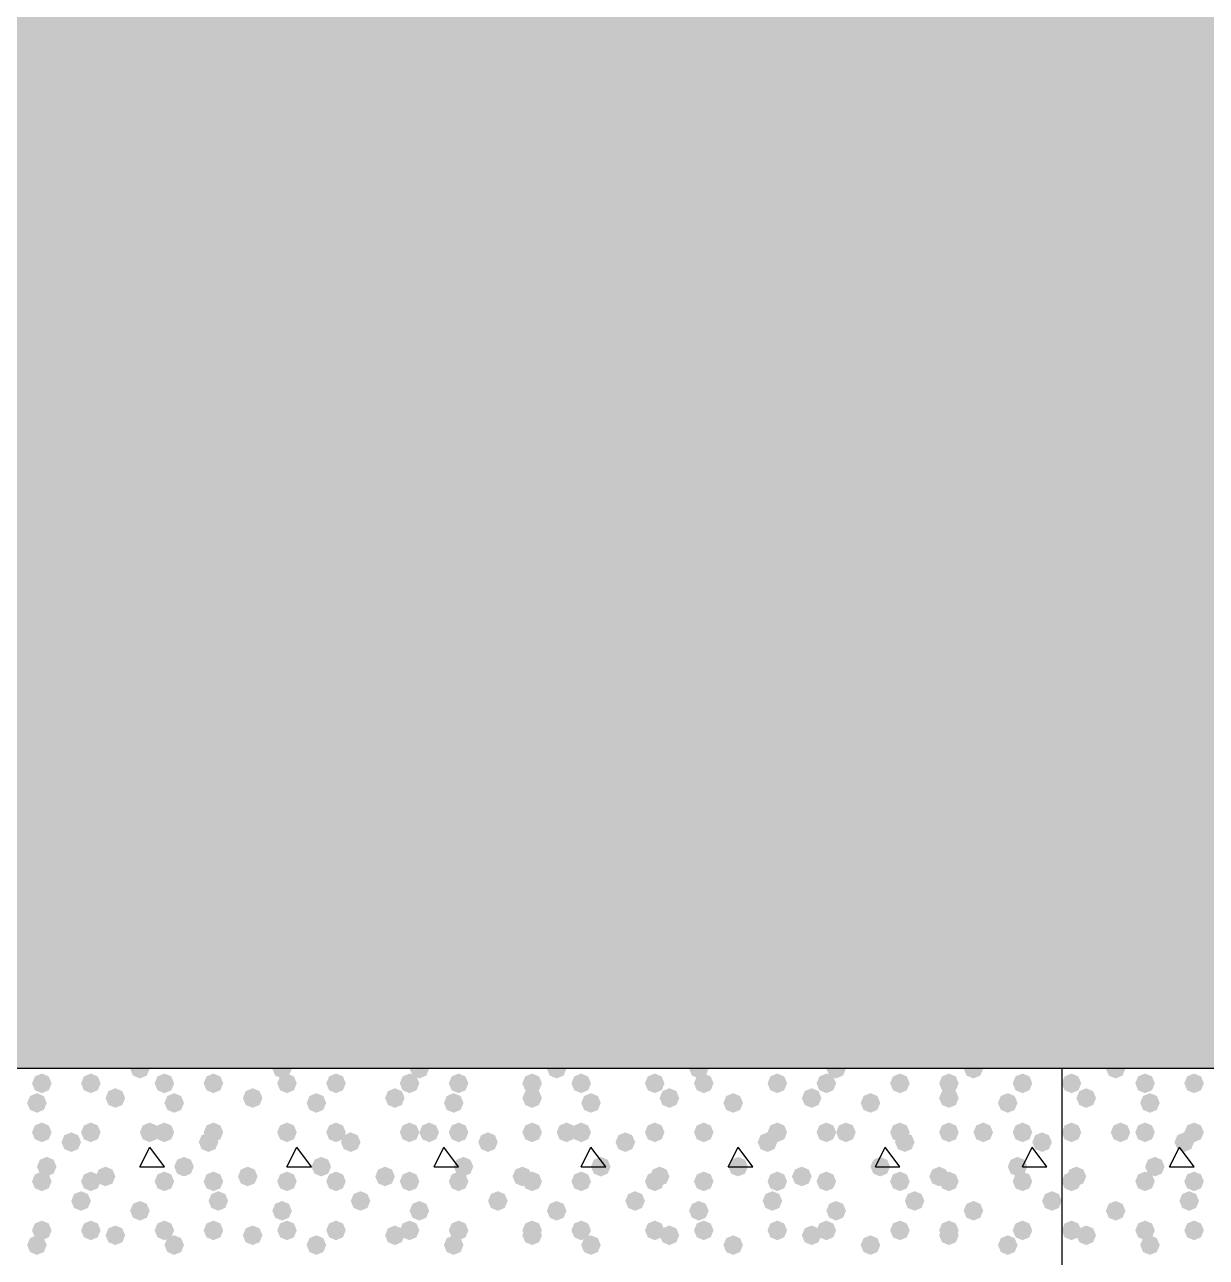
# Model space of a CAD drawing. Header units: millimetres. Extents: x 0 to 420, y 0 to 297.
# Drawn here: x 227.27 to 237.47, y 199.62 to 210.27 of the extents above; entities that cross this region are included whole.
import ezdxf

# ---------------------------------------------------------------- set-up
doc = ezdxf.new("R2010")
doc.units = ezdxf.units.MM
doc.layers.get('0').update_dxf_attribs({"linetype": 'CONTINUOUS'})

msp = doc.modelspace()

# ---------------------------------------------------------------- hatches: boundary and pattern name
at = {"true_color": 0x000008}
h = msp.add_hatch(color=0, dxfattribs=at)
h.paths.add_polyline_path([(378.544667, 220.345), (217.17, 220.345), (378.544667, 201.252667)], flags=0)
h.paths.add_polyline_path([(217.17, 220.345), (378.544667, 201.252667), (217.17, 201.252667)], flags=0)
for points in [[(228.346, 201.252667), (228.321129, 201.192871), (228.261333, 201.168), (228.201538, 201.192871), (228.176667, 201.252667), (228.201537, 201.312462), (228.261333, 201.337333), (228.321129, 201.312463)], [(229.573667, 201.252667), (229.548796, 201.192871), (229.489, 201.168), (229.429204, 201.192871), (229.404333, 201.252667), (229.429204, 201.312462), (229.489, 201.337333), (229.548796, 201.312463)], [(230.759, 201.252667), (230.734129, 201.192871), (230.674333, 201.168), (230.614538, 201.192871), (230.589667, 201.252667), (230.614537, 201.312462), (230.674333, 201.337333), (230.734129, 201.312463)], [(231.944333, 201.252667), (231.919463, 201.192871), (231.859667, 201.168), (231.799871, 201.192871), (231.775, 201.252667), (231.799871, 201.312462), (231.859667, 201.337333), (231.919462, 201.312463)], [(233.172, 201.252667), (233.147129, 201.192871), (233.087333, 201.168), (233.027537, 201.192871), (233.002667, 201.252667), (233.027537, 201.312462), (233.087333, 201.337333), (233.147129, 201.312463)], [(234.357333, 201.252667), (234.332462, 201.192871), (234.272667, 201.168), (234.212871, 201.192871), (234.188, 201.252667), (234.212871, 201.312462), (234.272667, 201.337333), (234.332462, 201.312463)], [(235.542667, 201.252667), (235.517796, 201.192871), (235.458, 201.168), (235.398204, 201.192871), (235.373333, 201.252667), (235.398204, 201.312462), (235.458, 201.337333), (235.517796, 201.312463)], [(227.499333, 201.125667), (227.474463, 201.065871), (227.414667, 201.041), (227.354871, 201.065871), (227.33, 201.125667), (227.354871, 201.185462), (227.414667, 201.210333), (227.474462, 201.185463)], [(227.922667, 201.125667), (227.897796, 201.065871), (227.838, 201.041), (227.778204, 201.065871), (227.753333, 201.125667), (227.778204, 201.185462), (227.838, 201.210333), (227.897796, 201.185463)], [(228.557667, 201.125667), (228.532796, 201.065871), (228.473, 201.041), (228.413204, 201.065871), (228.388333, 201.125667), (228.413204, 201.185462), (228.473, 201.210333), (228.532796, 201.185463)], [(228.981, 201.125667), (228.956129, 201.065871), (228.896333, 201.041), (228.836538, 201.065871), (228.811667, 201.125667), (228.836537, 201.185462), (228.896333, 201.210333), (228.956129, 201.185463)], [(229.616, 201.125667), (229.591129, 201.065871), (229.531333, 201.041), (229.471538, 201.065871), (229.446667, 201.125667), (229.471537, 201.185462), (229.531333, 201.210333), (229.591129, 201.185463)], [(230.039333, 201.125667), (230.014462, 201.065871), (229.954667, 201.041), (229.894871, 201.065871), (229.87, 201.125667), (229.894871, 201.185462), (229.954667, 201.210333), (230.014462, 201.185463)], [(230.674333, 201.125667), (230.649463, 201.065871), (230.589667, 201.041), (230.529871, 201.065871), (230.505, 201.125667), (230.529871, 201.185462), (230.589667, 201.210333), (230.649462, 201.185463)], [(231.097667, 201.125667), (231.072796, 201.065871), (231.013, 201.041), (230.953204, 201.065871), (230.928333, 201.125667), (230.953204, 201.185462), (231.013, 201.210333), (231.072796, 201.185463)], [(231.732667, 201.125667), (231.707796, 201.065871), (231.648, 201.041), (231.588204, 201.065871), (231.563333, 201.125667), (231.588204, 201.185462), (231.648, 201.210333), (231.707796, 201.185463)], [(232.156, 201.125667), (232.131129, 201.065871), (232.071333, 201.041), (232.011538, 201.065871), (231.986667, 201.125667), (232.011537, 201.185462), (232.071333, 201.210333), (232.131129, 201.185463)], [(232.791, 201.125667), (232.766129, 201.065871), (232.706333, 201.041), (232.646538, 201.065871), (232.621667, 201.125667), (232.646537, 201.185462), (232.706333, 201.210333), (232.766129, 201.185463)], [(233.214333, 201.125667), (233.189462, 201.065871), (233.129667, 201.041), (233.069871, 201.065871), (233.045, 201.125667), (233.069871, 201.185462), (233.129667, 201.210333), (233.189462, 201.185463)], [(233.849333, 201.125667), (233.824462, 201.065871), (233.764667, 201.041), (233.704871, 201.065871), (233.68, 201.125667), (233.704871, 201.185462), (233.764667, 201.210333), (233.824462, 201.185463)], [(234.272667, 201.125667), (234.247796, 201.065871), (234.188, 201.041), (234.128204, 201.065871), (234.103333, 201.125667), (234.128204, 201.185462), (234.188, 201.210333), (234.247796, 201.185463)], [(234.907667, 201.125667), (234.882796, 201.065871), (234.823, 201.041), (234.763204, 201.065871), (234.738333, 201.125667), (234.763204, 201.185462), (234.823, 201.210333), (234.882796, 201.185463)], [(235.331, 201.125667), (235.306129, 201.065871), (235.246333, 201.041), (235.186538, 201.065871), (235.161667, 201.125667), (235.186537, 201.185462), (235.246333, 201.210333), (235.306129, 201.185463)], [(235.966, 201.125667), (235.941129, 201.065871), (235.881333, 201.041), (235.821538, 201.065871), (235.796667, 201.125667), (235.821537, 201.185462), (235.881333, 201.210333), (235.941129, 201.185463)], [(227.457, 200.956333), (227.432129, 200.896537), (227.372333, 200.871667), (227.312537, 200.896537), (227.287667, 200.956333), (227.312537, 201.016129), (227.372333, 201.041), (227.432129, 201.016129)], [(228.134333, 200.998667), (228.109463, 200.938871), (228.049667, 200.914), (227.989871, 200.938871), (227.965, 200.998667), (227.989871, 201.058462), (228.049667, 201.083333), (228.109462, 201.058463)], [(228.642333, 200.956333), (228.617462, 200.896537), (228.557667, 200.871667), (228.497871, 200.896537), (228.473, 200.956333), (228.497871, 201.016129), (228.557667, 201.041), (228.617462, 201.016129)], [(229.319667, 200.998667), (229.294796, 200.938871), (229.235, 200.914), (229.175204, 200.938871), (229.150333, 200.998667), (229.175204, 201.058462), (229.235, 201.083333), (229.294796, 201.058463)], [(229.87, 200.956333), (229.845129, 200.896537), (229.785333, 200.871667), (229.725538, 200.896537), (229.700667, 200.956333), (229.725537, 201.016129), (229.785333, 201.041), (229.845129, 201.016129)], [(230.547333, 200.998667), (230.522462, 200.938871), (230.462667, 200.914), (230.402871, 200.938871), (230.378, 200.998667), (230.402871, 201.058462), (230.462667, 201.083333), (230.522462, 201.058463)], [(231.055333, 200.956333), (231.030462, 200.896537), (230.970667, 200.871667), (230.910871, 200.896537), (230.886, 200.956333), (230.910871, 201.016129), (230.970667, 201.041), (231.030462, 201.016129)], [(231.732667, 200.998667), (231.707796, 200.938871), (231.648, 200.914), (231.588204, 200.938871), (231.563333, 200.998667), (231.588204, 201.058462), (231.648, 201.083333), (231.707796, 201.058463)], [(232.240667, 200.956333), (232.215796, 200.896537), (232.156, 200.871667), (232.096204, 200.896537), (232.071333, 200.956333), (232.096204, 201.016129), (232.156, 201.041), (232.215796, 201.016129)], [(232.918, 200.998667), (232.893129, 200.938871), (232.833333, 200.914), (232.773538, 200.938871), (232.748667, 200.998667), (232.773537, 201.058462), (232.833333, 201.083333), (232.893129, 201.058463)], [(233.468333, 200.956333), (233.443463, 200.896537), (233.383667, 200.871667), (233.323871, 200.896537), (233.299, 200.956333), (233.323871, 201.016129), (233.383667, 201.041), (233.443462, 201.016129)], [(234.145667, 200.998667), (234.120796, 200.938871), (234.061, 200.914), (234.001204, 200.938871), (233.976333, 200.998667), (234.001204, 201.058462), (234.061, 201.083333), (234.120796, 201.058463)], [(234.653667, 200.956333), (234.628796, 200.896537), (234.569, 200.871667), (234.509204, 200.896537), (234.484333, 200.956333), (234.509204, 201.016129), (234.569, 201.041), (234.628796, 201.016129)], [(235.331, 200.998667), (235.306129, 200.938871), (235.246333, 200.914), (235.186538, 200.938871), (235.161667, 200.998667), (235.186537, 201.058462), (235.246333, 201.083333), (235.306129, 201.058463)], [(235.839, 200.956333), (235.814129, 200.896537), (235.754333, 200.871667), (235.694538, 200.896537), (235.669667, 200.956333), (235.694537, 201.016129), (235.754333, 201.041), (235.814129, 201.016129)], [(227.499333, 200.702333), (227.474463, 200.642537), (227.414667, 200.617667), (227.354871, 200.642537), (227.33, 200.702333), (227.354871, 200.762129), (227.414667, 200.787), (227.474462, 200.762129)], [(227.753333, 200.617667), (227.728462, 200.557871), (227.668667, 200.533), (227.608871, 200.557871), (227.584, 200.617667), (227.608871, 200.677462), (227.668667, 200.702333), (227.728462, 200.677463)], [(227.922667, 200.702333), (227.897796, 200.642537), (227.838, 200.617667), (227.778204, 200.642537), (227.753333, 200.702333), (227.778204, 200.762129), (227.838, 200.787), (227.897796, 200.762129)], [(228.430667, 200.702333), (228.405796, 200.642537), (228.346, 200.617667), (228.286204, 200.642537), (228.261333, 200.702333), (228.286204, 200.762129), (228.346, 200.787), (228.405796, 200.762129)], [(228.557667, 200.702333), (228.532796, 200.642537), (228.473, 200.617667), (228.413204, 200.642537), (228.388333, 200.702333), (228.413204, 200.762129), (228.473, 200.787), (228.532796, 200.762129)], [(228.938667, 200.617667), (228.913796, 200.557871), (228.854, 200.533), (228.794204, 200.557871), (228.769333, 200.617667), (228.794204, 200.677462), (228.854, 200.702333), (228.913796, 200.677463)], [(228.981, 200.702333), (228.956129, 200.642537), (228.896333, 200.617667), (228.836538, 200.642537), (228.811667, 200.702333), (228.836537, 200.762129), (228.896333, 200.787), (228.956129, 200.762129)], [(229.616, 200.702333), (229.591129, 200.642537), (229.531333, 200.617667), (229.471538, 200.642537), (229.446667, 200.702333), (229.471537, 200.762129), (229.531333, 200.787), (229.591129, 200.762129)], [(229.616, 200.702333), (229.591129, 200.642537), (229.531333, 200.617667), (229.471538, 200.642537), (229.446667, 200.702333), (229.471537, 200.762129), (229.531333, 200.787), (229.591129, 200.762129)], [(230.039333, 200.702333), (230.014462, 200.642537), (229.954667, 200.617667), (229.894871, 200.642537), (229.87, 200.702333), (229.894871, 200.762129), (229.954667, 200.787), (230.014462, 200.762129)], [(230.166333, 200.617667), (230.141462, 200.557871), (230.081667, 200.533), (230.021871, 200.557871), (229.997, 200.617667), (230.021871, 200.677462), (230.081667, 200.702333), (230.141462, 200.677463)], [(230.674333, 200.702333), (230.649463, 200.642537), (230.589667, 200.617667), (230.529871, 200.642537), (230.505, 200.702333), (230.529871, 200.762129), (230.589667, 200.787), (230.649462, 200.762129)], [(230.843667, 200.702333), (230.818796, 200.642537), (230.759, 200.617667), (230.699204, 200.642537), (230.674333, 200.702333), (230.699204, 200.762129), (230.759, 200.787), (230.818796, 200.762129)], [(231.097667, 200.702333), (231.072796, 200.642537), (231.013, 200.617667), (230.953204, 200.642537), (230.928333, 200.702333), (230.953204, 200.762129), (231.013, 200.787), (231.072796, 200.762129)], [(231.351667, 200.617667), (231.326796, 200.557871), (231.267, 200.533), (231.207204, 200.557871), (231.182333, 200.617667), (231.207204, 200.677462), (231.267, 200.702333), (231.326796, 200.677463)], [(231.732667, 200.702333), (231.707796, 200.642537), (231.648, 200.617667), (231.588204, 200.642537), (231.563333, 200.702333), (231.588204, 200.762129), (231.648, 200.787), (231.707796, 200.762129)], [(232.029, 200.702333), (232.004129, 200.642537), (231.944333, 200.617667), (231.884538, 200.642537), (231.859667, 200.702333), (231.884537, 200.762129), (231.944333, 200.787), (232.004129, 200.762129)], [(232.156, 200.702333), (232.131129, 200.642537), (232.071333, 200.617667), (232.011538, 200.642537), (231.986667, 200.702333), (232.011537, 200.762129), (232.071333, 200.787), (232.131129, 200.762129)], [(232.537, 200.617667), (232.512129, 200.557871), (232.452333, 200.533), (232.392538, 200.557871), (232.367667, 200.617667), (232.392537, 200.677462), (232.452333, 200.702333), (232.512129, 200.677463)], [(232.791, 200.702333), (232.766129, 200.642537), (232.706333, 200.617667), (232.646538, 200.642537), (232.621667, 200.702333), (232.646537, 200.762129), (232.706333, 200.787), (232.766129, 200.762129)], [(233.214333, 200.702333), (233.189462, 200.642537), (233.129667, 200.617667), (233.069871, 200.642537), (233.045, 200.702333), (233.069871, 200.762129), (233.129667, 200.787), (233.189462, 200.762129)], [(233.214333, 200.702333), (233.189462, 200.642537), (233.129667, 200.617667), (233.069871, 200.642537), (233.045, 200.702333), (233.069871, 200.762129), (233.129667, 200.787), (233.189462, 200.762129)], [(233.764667, 200.617667), (233.739796, 200.557871), (233.68, 200.533), (233.620204, 200.557871), (233.595333, 200.617667), (233.620204, 200.677462), (233.68, 200.702333), (233.739796, 200.677463)], [(233.849333, 200.702333), (233.824462, 200.642537), (233.764667, 200.617667), (233.704871, 200.642537), (233.68, 200.702333), (233.704871, 200.762129), (233.764667, 200.787), (233.824462, 200.762129)], [(234.272667, 200.702333), (234.247796, 200.642537), (234.188, 200.617667), (234.128204, 200.642537), (234.103333, 200.702333), (234.128204, 200.762129), (234.188, 200.787), (234.247796, 200.762129)], [(234.442, 200.702333), (234.417129, 200.642537), (234.357333, 200.617667), (234.297537, 200.642537), (234.272667, 200.702333), (234.297537, 200.762129), (234.357333, 200.787), (234.417129, 200.762129)], [(234.907667, 200.702333), (234.882796, 200.642537), (234.823, 200.617667), (234.763204, 200.642537), (234.738333, 200.702333), (234.763204, 200.762129), (234.823, 200.787), (234.882796, 200.762129)], [(234.95, 200.617667), (234.925129, 200.557871), (234.865333, 200.533), (234.805538, 200.557871), (234.780667, 200.617667), (234.805537, 200.677462), (234.865333, 200.702333), (234.925129, 200.677463)], [(235.331, 200.702333), (235.306129, 200.642537), (235.246333, 200.617667), (235.186538, 200.642537), (235.161667, 200.702333), (235.186537, 200.762129), (235.246333, 200.787), (235.306129, 200.762129)], [(235.627333, 200.702333), (235.602463, 200.642537), (235.542667, 200.617667), (235.482871, 200.642537), (235.458, 200.702333), (235.482871, 200.762129), (235.542667, 200.787), (235.602462, 200.762129)], [(235.966, 200.702333), (235.941129, 200.642537), (235.881333, 200.617667), (235.821538, 200.642537), (235.796667, 200.702333), (235.821537, 200.762129), (235.881333, 200.787), (235.941129, 200.762129)], [(236.135333, 200.617667), (236.110462, 200.557871), (236.050667, 200.533), (235.990871, 200.557871), (235.966, 200.617667), (235.990871, 200.677462), (236.050667, 200.702333), (236.110462, 200.677463)], [(227.541667, 200.406), (227.516796, 200.346204), (227.457, 200.321333), (227.397204, 200.346204), (227.372333, 200.406), (227.397204, 200.465796), (227.457, 200.490667), (227.516796, 200.465796)], [(228.727, 200.406), (228.702129, 200.346204), (228.642333, 200.321333), (228.582538, 200.346204), (228.557667, 200.406), (228.582537, 200.465796), (228.642333, 200.490667), (228.702129, 200.465796)], [(229.912333, 200.406), (229.887462, 200.346204), (229.827667, 200.321333), (229.767871, 200.346204), (229.743, 200.406), (229.767871, 200.465796), (229.827667, 200.490667), (229.887462, 200.465796)], [(231.14, 200.406), (231.115129, 200.346204), (231.055333, 200.321333), (230.995538, 200.346204), (230.970667, 200.406), (230.995537, 200.465796), (231.055333, 200.490667), (231.115129, 200.465796)], [(232.325333, 200.406), (232.300462, 200.346204), (232.240667, 200.321333), (232.180871, 200.346204), (232.156, 200.406), (232.180871, 200.465796), (232.240667, 200.490667), (232.300462, 200.465796)], [(233.510667, 200.406), (233.485796, 200.346204), (233.426, 200.321333), (233.366204, 200.346204), (233.341333, 200.406), (233.366204, 200.465796), (233.426, 200.490667), (233.485796, 200.465796)], [(234.738333, 200.406), (234.713462, 200.346204), (234.653667, 200.321333), (234.593871, 200.346204), (234.569, 200.406), (234.593871, 200.465796), (234.653667, 200.490667), (234.713462, 200.465796)], [(235.923667, 200.406), (235.898796, 200.346204), (235.839, 200.321333), (235.779204, 200.346204), (235.754333, 200.406), (235.779204, 200.465796), (235.839, 200.490667), (235.898796, 200.465796)], [(228.049667, 200.321333), (228.024796, 200.261537), (227.965, 200.236667), (227.905204, 200.261537), (227.880333, 200.321333), (227.905204, 200.381129), (227.965, 200.406), (228.024796, 200.381129)], [(229.277333, 200.321333), (229.252462, 200.261537), (229.192667, 200.236667), (229.132871, 200.261537), (229.108, 200.321333), (229.132871, 200.381129), (229.192667, 200.406), (229.252462, 200.381129)], [(230.462667, 200.321333), (230.437796, 200.261537), (230.378, 200.236667), (230.318204, 200.261537), (230.293333, 200.321333), (230.318204, 200.381129), (230.378, 200.406), (230.437796, 200.381129)], [(231.648, 200.321333), (231.623129, 200.261537), (231.563333, 200.236667), (231.503537, 200.261537), (231.478667, 200.321333), (231.503537, 200.381129), (231.563333, 200.406), (231.623129, 200.381129)], [(232.833333, 200.321333), (232.808462, 200.261537), (232.748667, 200.236667), (232.688871, 200.261537), (232.664, 200.321333), (232.688871, 200.381129), (232.748667, 200.406), (232.808462, 200.381129)], [(234.061, 200.321333), (234.036129, 200.261537), (233.976333, 200.236667), (233.916538, 200.261537), (233.891667, 200.321333), (233.916537, 200.381129), (233.976333, 200.406), (234.036129, 200.381129)], [(235.246333, 200.321333), (235.221462, 200.261537), (235.161667, 200.236667), (235.101871, 200.261537), (235.077, 200.321333), (235.101871, 200.381129), (235.161667, 200.406), (235.221462, 200.381129)], [(227.499333, 200.279), (227.474463, 200.219204), (227.414667, 200.194333), (227.354871, 200.219204), (227.33, 200.279), (227.354871, 200.338796), (227.414667, 200.363667), (227.474462, 200.338796)], [(227.922667, 200.279), (227.897796, 200.219204), (227.838, 200.194333), (227.778204, 200.219204), (227.753333, 200.279), (227.778204, 200.338796), (227.838, 200.363667), (227.897796, 200.338796)], [(228.557667, 200.279), (228.532796, 200.219204), (228.473, 200.194333), (228.413204, 200.219204), (228.388333, 200.279), (228.413204, 200.338796), (228.473, 200.363667), (228.532796, 200.338796)], [(228.981, 200.279), (228.956129, 200.219204), (228.896333, 200.194333), (228.836538, 200.219204), (228.811667, 200.279), (228.836537, 200.338796), (228.896333, 200.363667), (228.956129, 200.338796)], [(229.616, 200.279), (229.591129, 200.219204), (229.531333, 200.194333), (229.471538, 200.219204), (229.446667, 200.279), (229.471537, 200.338796), (229.531333, 200.363667), (229.591129, 200.338796)], [(230.039333, 200.279), (230.014462, 200.219204), (229.954667, 200.194333), (229.894871, 200.219204), (229.87, 200.279), (229.894871, 200.338796), (229.954667, 200.363667), (230.014462, 200.338796)], [(230.674333, 200.279), (230.649463, 200.219204), (230.589667, 200.194333), (230.529871, 200.219204), (230.505, 200.279), (230.529871, 200.338796), (230.589667, 200.363667), (230.649462, 200.338796)], [(231.097667, 200.279), (231.072796, 200.219204), (231.013, 200.194333), (230.953204, 200.219204), (230.928333, 200.279), (230.953204, 200.338796), (231.013, 200.363667), (231.072796, 200.338796)], [(231.732667, 200.279), (231.707796, 200.219204), (231.648, 200.194333), (231.588204, 200.219204), (231.563333, 200.279), (231.588204, 200.338796), (231.648, 200.363667), (231.707796, 200.338796)], [(232.156, 200.279), (232.131129, 200.219204), (232.071333, 200.194333), (232.011538, 200.219204), (231.986667, 200.279), (232.011537, 200.338796), (232.071333, 200.363667), (232.131129, 200.338796)], [(232.791, 200.279), (232.766129, 200.219204), (232.706333, 200.194333), (232.646538, 200.219204), (232.621667, 200.279), (232.646537, 200.338796), (232.706333, 200.363667), (232.766129, 200.338796)], [(233.214333, 200.279), (233.189462, 200.219204), (233.129667, 200.194333), (233.069871, 200.219204), (233.045, 200.279), (233.069871, 200.338796), (233.129667, 200.363667), (233.189462, 200.338796)], [(233.849333, 200.279), (233.824462, 200.219204), (233.764667, 200.194333), (233.704871, 200.219204), (233.68, 200.279), (233.704871, 200.338796), (233.764667, 200.363667), (233.824462, 200.338796)], [(234.272667, 200.279), (234.247796, 200.219204), (234.188, 200.194333), (234.128204, 200.219204), (234.103333, 200.279), (234.128204, 200.338796), (234.188, 200.363667), (234.247796, 200.338796)], [(234.907667, 200.279), (234.882796, 200.219204), (234.823, 200.194333), (234.763204, 200.219204), (234.738333, 200.279), (234.763204, 200.338796), (234.823, 200.363667), (234.882796, 200.338796)], [(235.331, 200.279), (235.306129, 200.219204), (235.246333, 200.194333), (235.186538, 200.219204), (235.161667, 200.279), (235.186537, 200.338796), (235.246333, 200.363667), (235.306129, 200.338796)], [(235.966, 200.279), (235.941129, 200.219204), (235.881333, 200.194333), (235.821538, 200.219204), (235.796667, 200.279), (235.821537, 200.338796), (235.881333, 200.363667), (235.941129, 200.338796)], [(227.838, 200.109667), (227.813129, 200.049871), (227.753333, 200.025), (227.693537, 200.049871), (227.668667, 200.109667), (227.693537, 200.169462), (227.753333, 200.194333), (227.813129, 200.169463)], [(229.023333, 200.109667), (228.998462, 200.049871), (228.938667, 200.025), (228.878871, 200.049871), (228.854, 200.109667), (228.878871, 200.169462), (228.938667, 200.194333), (228.998462, 200.169463)], [(230.251, 200.109667), (230.226129, 200.049871), (230.166333, 200.025), (230.106538, 200.049871), (230.081667, 200.109667), (230.106537, 200.169462), (230.166333, 200.194333), (230.226129, 200.169463)], [(231.436333, 200.109667), (231.411462, 200.049871), (231.351667, 200.025), (231.291871, 200.049871), (231.267, 200.109667), (231.291871, 200.169462), (231.351667, 200.194333), (231.411462, 200.169463)], [(232.621667, 200.109667), (232.596796, 200.049871), (232.537, 200.025), (232.477204, 200.049871), (232.452333, 200.109667), (232.477204, 200.169462), (232.537, 200.194333), (232.596796, 200.169463)], [(233.807, 200.109667), (233.782129, 200.049871), (233.722333, 200.025), (233.662537, 200.049871), (233.637667, 200.109667), (233.662537, 200.169462), (233.722333, 200.194333), (233.782129, 200.169463)], [(235.034667, 200.109667), (235.009796, 200.049871), (234.95, 200.025), (234.890204, 200.049871), (234.865333, 200.109667), (234.890204, 200.169462), (234.95, 200.194333), (235.009796, 200.169463)], [(236.22, 200.109667), (236.195129, 200.049871), (236.135333, 200.025), (236.075538, 200.049871), (236.050667, 200.109667), (236.075537, 200.169462), (236.135333, 200.194333), (236.195129, 200.169463)], [(228.346, 200.025), (228.321129, 199.965204), (228.261333, 199.940333), (228.201538, 199.965204), (228.176667, 200.025), (228.201537, 200.084796), (228.261333, 200.109667), (228.321129, 200.084796)], [(229.573667, 200.025), (229.548796, 199.965204), (229.489, 199.940333), (229.429204, 199.965204), (229.404333, 200.025), (229.429204, 200.084796), (229.489, 200.109667), (229.548796, 200.084796)], [(230.759, 200.025), (230.734129, 199.965204), (230.674333, 199.940333), (230.614538, 199.965204), (230.589667, 200.025), (230.614537, 200.084796), (230.674333, 200.109667), (230.734129, 200.084796)], [(231.944333, 200.025), (231.919463, 199.965204), (231.859667, 199.940333), (231.799871, 199.965204), (231.775, 200.025), (231.799871, 200.084796), (231.859667, 200.109667), (231.919462, 200.084796)], [(233.172, 200.025), (233.147129, 199.965204), (233.087333, 199.940333), (233.027537, 199.965204), (233.002667, 200.025), (233.027537, 200.084796), (233.087333, 200.109667), (233.147129, 200.084796)], [(234.357333, 200.025), (234.332462, 199.965204), (234.272667, 199.940333), (234.212871, 199.965204), (234.188, 200.025), (234.212871, 200.084796), (234.272667, 200.109667), (234.332462, 200.084796)], [(235.542667, 200.025), (235.517796, 199.965204), (235.458, 199.940333), (235.398204, 199.965204), (235.373333, 200.025), (235.398204, 200.084796), (235.458, 200.109667), (235.517796, 200.084796)], [(227.499333, 199.855667), (227.474463, 199.795871), (227.414667, 199.771), (227.354871, 199.795871), (227.33, 199.855667), (227.354871, 199.915462), (227.414667, 199.940333), (227.474462, 199.915463)], [(227.922667, 199.855667), (227.897796, 199.795871), (227.838, 199.771), (227.778204, 199.795871), (227.753333, 199.855667), (227.778204, 199.915462), (227.838, 199.940333), (227.897796, 199.915463)], [(228.134333, 199.813333), (228.109463, 199.753537), (228.049667, 199.728667), (227.989871, 199.753537), (227.965, 199.813333), (227.989871, 199.873129), (228.049667, 199.898), (228.109462, 199.873129)], [(228.557667, 199.855667), (228.532796, 199.795871), (228.473, 199.771), (228.413204, 199.795871), (228.388333, 199.855667), (228.413204, 199.915462), (228.473, 199.940333), (228.532796, 199.915463)], [(228.981, 199.855667), (228.956129, 199.795871), (228.896333, 199.771), (228.836538, 199.795871), (228.811667, 199.855667), (228.836537, 199.915462), (228.896333, 199.940333), (228.956129, 199.915463)], [(229.319667, 199.813333), (229.294796, 199.753537), (229.235, 199.728667), (229.175204, 199.753537), (229.150333, 199.813333), (229.175204, 199.873129), (229.235, 199.898), (229.294796, 199.873129)], [(229.616, 199.855667), (229.591129, 199.795871), (229.531333, 199.771), (229.471538, 199.795871), (229.446667, 199.855667), (229.471537, 199.915462), (229.531333, 199.940333), (229.591129, 199.915463)], [(230.039333, 199.855667), (230.014462, 199.795871), (229.954667, 199.771), (229.894871, 199.795871), (229.87, 199.855667), (229.894871, 199.915462), (229.954667, 199.940333), (230.014462, 199.915463)], [(230.547333, 199.813333), (230.522462, 199.753537), (230.462667, 199.728667), (230.402871, 199.753537), (230.378, 199.813333), (230.402871, 199.873129), (230.462667, 199.898), (230.522462, 199.873129)], [(230.674333, 199.855667), (230.649463, 199.795871), (230.589667, 199.771), (230.529871, 199.795871), (230.505, 199.855667), (230.529871, 199.915462), (230.589667, 199.940333), (230.649462, 199.915463)], [(231.097667, 199.855667), (231.072796, 199.795871), (231.013, 199.771), (230.953204, 199.795871), (230.928333, 199.855667), (230.953204, 199.915462), (231.013, 199.940333), (231.072796, 199.915463)], [(231.732667, 199.855667), (231.707796, 199.795871), (231.648, 199.771), (231.588204, 199.795871), (231.563333, 199.855667), (231.588204, 199.915462), (231.648, 199.940333), (231.707796, 199.915463)], [(231.732667, 199.813333), (231.707796, 199.753537), (231.648, 199.728667), (231.588204, 199.753537), (231.563333, 199.813333), (231.588204, 199.873129), (231.648, 199.898), (231.707796, 199.873129)], [(232.156, 199.855667), (232.131129, 199.795871), (232.071333, 199.771), (232.011538, 199.795871), (231.986667, 199.855667), (232.011537, 199.915462), (232.071333, 199.940333), (232.131129, 199.915463)], [(232.791, 199.855667), (232.766129, 199.795871), (232.706333, 199.771), (232.646538, 199.795871), (232.621667, 199.855667), (232.646537, 199.915462), (232.706333, 199.940333), (232.766129, 199.915463)], [(232.918, 199.813333), (232.893129, 199.753537), (232.833333, 199.728667), (232.773538, 199.753537), (232.748667, 199.813333), (232.773537, 199.873129), (232.833333, 199.898), (232.893129, 199.873129)], [(233.214333, 199.855667), (233.189462, 199.795871), (233.129667, 199.771), (233.069871, 199.795871), (233.045, 199.855667), (233.069871, 199.915462), (233.129667, 199.940333), (233.189462, 199.915463)], [(233.849333, 199.855667), (233.824462, 199.795871), (233.764667, 199.771), (233.704871, 199.795871), (233.68, 199.855667), (233.704871, 199.915462), (233.764667, 199.940333), (233.824462, 199.915463)], [(234.145667, 199.813333), (234.120796, 199.753537), (234.061, 199.728667), (234.001204, 199.753537), (233.976333, 199.813333), (234.001204, 199.873129), (234.061, 199.898), (234.120796, 199.873129)], [(234.272667, 199.855667), (234.247796, 199.795871), (234.188, 199.771), (234.128204, 199.795871), (234.103333, 199.855667), (234.128204, 199.915462), (234.188, 199.940333), (234.247796, 199.915463)], [(234.907667, 199.855667), (234.882796, 199.795871), (234.823, 199.771), (234.763204, 199.795871), (234.738333, 199.855667), (234.763204, 199.915462), (234.823, 199.940333), (234.882796, 199.915463)], [(235.331, 199.855667), (235.306129, 199.795871), (235.246333, 199.771), (235.186538, 199.795871), (235.161667, 199.855667), (235.186537, 199.915462), (235.246333, 199.940333), (235.306129, 199.915463)], [(235.331, 199.813333), (235.306129, 199.753537), (235.246333, 199.728667), (235.186538, 199.753537), (235.161667, 199.813333), (235.186537, 199.873129), (235.246333, 199.898), (235.306129, 199.873129)], [(235.966, 199.855667), (235.941129, 199.795871), (235.881333, 199.771), (235.821538, 199.795871), (235.796667, 199.855667), (235.821537, 199.915462), (235.881333, 199.940333), (235.941129, 199.915463)], [(227.457, 199.728667), (227.432129, 199.668871), (227.372333, 199.644), (227.312537, 199.668871), (227.287667, 199.728667), (227.312537, 199.788462), (227.372333, 199.813333), (227.432129, 199.788463)], [(228.642333, 199.728667), (228.617462, 199.668871), (228.557667, 199.644), (228.497871, 199.668871), (228.473, 199.728667), (228.497871, 199.788462), (228.557667, 199.813333), (228.617462, 199.788463)], [(229.87, 199.728667), (229.845129, 199.668871), (229.785333, 199.644), (229.725538, 199.668871), (229.700667, 199.728667), (229.725537, 199.788462), (229.785333, 199.813333), (229.845129, 199.788463)], [(231.055333, 199.728667), (231.030462, 199.668871), (230.970667, 199.644), (230.910871, 199.668871), (230.886, 199.728667), (230.910871, 199.788462), (230.970667, 199.813333), (231.030462, 199.788463)], [(232.240667, 199.728667), (232.215796, 199.668871), (232.156, 199.644), (232.096204, 199.668871), (232.071333, 199.728667), (232.096204, 199.788462), (232.156, 199.813333), (232.215796, 199.788463)], [(233.468333, 199.728667), (233.443463, 199.668871), (233.383667, 199.644), (233.323871, 199.668871), (233.299, 199.728667), (233.323871, 199.788462), (233.383667, 199.813333), (233.443462, 199.788463)], [(234.653667, 199.728667), (234.628796, 199.668871), (234.569, 199.644), (234.509204, 199.668871), (234.484333, 199.728667), (234.509204, 199.788462), (234.569, 199.813333), (234.628796, 199.788463)], [(235.839, 199.728667), (235.814129, 199.668871), (235.754333, 199.644), (235.694538, 199.668871), (235.669667, 199.728667), (235.694537, 199.788462), (235.754333, 199.813333), (235.814129, 199.788463)]]:
    msp.add_hatch(color=0, dxfattribs=at).paths.add_polyline_path(points, flags=0)
at = {"true_color": 0x000007}
for points in [[(236.770333, 201.252667), (236.745462, 201.192871), (236.685667, 201.168), (236.625871, 201.192871), (236.601, 201.252667), (236.625871, 201.312462), (236.685667, 201.337333), (236.745462, 201.312463)], [(236.389333, 201.125667), (236.364463, 201.065871), (236.304667, 201.041), (236.244871, 201.065871), (236.22, 201.125667), (236.244871, 201.185462), (236.304667, 201.210333), (236.364462, 201.185463)], [(237.024333, 201.125667), (236.999462, 201.065871), (236.939667, 201.041), (236.879871, 201.065871), (236.855, 201.125667), (236.879871, 201.185462), (236.939667, 201.210333), (236.999462, 201.185463)], [(237.447667, 201.125667), (237.422796, 201.065871), (237.363, 201.041), (237.303204, 201.065871), (237.278333, 201.125667), (237.303204, 201.185462), (237.363, 201.210333), (237.422796, 201.185463)], [(236.516333, 200.998667), (236.491462, 200.938871), (236.431667, 200.914), (236.371871, 200.938871), (236.347, 200.998667), (236.371871, 201.058462), (236.431667, 201.083333), (236.491462, 201.058463)], [(237.066667, 200.956333), (237.041796, 200.896537), (236.982, 200.871667), (236.922204, 200.896537), (236.897333, 200.956333), (236.922204, 201.016129), (236.982, 201.041), (237.041796, 201.016129)], [(236.389333, 200.702333), (236.364463, 200.642537), (236.304667, 200.617667), (236.244871, 200.642537), (236.22, 200.702333), (236.244871, 200.762129), (236.304667, 200.787), (236.364462, 200.762129)], [(236.812667, 200.702333), (236.787796, 200.642537), (236.728, 200.617667), (236.668204, 200.642537), (236.643333, 200.702333), (236.668204, 200.762129), (236.728, 200.787), (236.787796, 200.762129)], [(237.024333, 200.702333), (236.999462, 200.642537), (236.939667, 200.617667), (236.879871, 200.642537), (236.855, 200.702333), (236.879871, 200.762129), (236.939667, 200.787), (236.999462, 200.762129)], [(237.363, 200.617667), (237.338129, 200.557871), (237.278333, 200.533), (237.218538, 200.557871), (237.193667, 200.617667), (237.218537, 200.677462), (237.278333, 200.702333), (237.338129, 200.677463)], [(237.447667, 200.702333), (237.422796, 200.642537), (237.363, 200.617667), (237.303204, 200.642537), (237.278333, 200.702333), (237.303204, 200.762129), (237.363, 200.787), (237.422796, 200.762129)], [(237.109, 200.406), (237.084129, 200.346204), (237.024333, 200.321333), (236.964538, 200.346204), (236.939667, 200.406), (236.964537, 200.465796), (237.024333, 200.490667), (237.084129, 200.465796)], [(236.431667, 200.321333), (236.406796, 200.261537), (236.347, 200.236667), (236.287204, 200.261537), (236.262333, 200.321333), (236.287204, 200.381129), (236.347, 200.406), (236.406796, 200.381129)], [(236.389333, 200.279), (236.364463, 200.219204), (236.304667, 200.194333), (236.244871, 200.219204), (236.22, 200.279), (236.244871, 200.338796), (236.304667, 200.363667), (236.364462, 200.338796)], [(237.024333, 200.279), (236.999462, 200.219204), (236.939667, 200.194333), (236.879871, 200.219204), (236.855, 200.279), (236.879871, 200.338796), (236.939667, 200.363667), (236.999462, 200.338796)], [(237.447667, 200.279), (237.422796, 200.219204), (237.363, 200.194333), (237.303204, 200.219204), (237.278333, 200.279), (237.303204, 200.338796), (237.363, 200.363667), (237.422796, 200.338796)], [(237.405333, 200.109667), (237.380462, 200.049871), (237.320667, 200.025), (237.260871, 200.049871), (237.236, 200.109667), (237.260871, 200.169462), (237.320667, 200.194333), (237.380462, 200.169463)], [(236.770333, 200.025), (236.745462, 199.965204), (236.685667, 199.940333), (236.625871, 199.965204), (236.601, 200.025), (236.625871, 200.084796), (236.685667, 200.109667), (236.745462, 200.084796)], [(236.389333, 199.855667), (236.364463, 199.795871), (236.304667, 199.771), (236.244871, 199.795871), (236.22, 199.855667), (236.244871, 199.915462), (236.304667, 199.940333), (236.364462, 199.915463)], [(236.516333, 199.813333), (236.491462, 199.753537), (236.431667, 199.728667), (236.371871, 199.753537), (236.347, 199.813333), (236.371871, 199.873129), (236.431667, 199.898), (236.491462, 199.873129)], [(237.024333, 199.855667), (236.999462, 199.795871), (236.939667, 199.771), (236.879871, 199.795871), (236.855, 199.855667), (236.879871, 199.915462), (236.939667, 199.940333), (236.999462, 199.915463)], [(237.447667, 199.855667), (237.422796, 199.795871), (237.363, 199.771), (237.303204, 199.795871), (237.278333, 199.855667), (237.303204, 199.915462), (237.363, 199.940333), (237.422796, 199.915463)], [(237.066667, 199.728667), (237.041796, 199.668871), (236.982, 199.644), (236.922204, 199.668871), (236.897333, 199.728667), (236.922204, 199.788462), (236.982, 199.813333), (237.041796, 199.788463)]]:
    msp.add_hatch(color=0, dxfattribs=at).paths.add_polyline_path(points, flags=0)

# ---------------------------------------------------------------- linework, layer by layer
at = {"color": 0, "true_color": 0x000007}
for points in [[(31.369, 201.252667), (31.369, 177.927), (379.603, 177.927), (379.603, 201.252667), (217.17, 201.252667), (217.17, 222.461667), (193.844333, 222.461667), (193.844333, 201.252667)], [(31.369, 201.252667), (31.369, 177.927), (379.603, 177.927), (379.603, 201.252667), (217.17, 201.252667), (217.17, 222.461667), (193.844333, 222.461667), (193.844333, 201.252667)], [(236.22, 201.252667), (236.22, 199.136), (238.336667, 199.136), (238.336667, 201.252667)]]:
    msp.add_lwpolyline(points, close=True, dxfattribs=at)
at = {"color": 0, "true_color": 0x000008}
msp.add_lwpolyline([(217.17, 220.345), (378.544667, 201.252667), (217.17, 201.252667)], close=True, dxfattribs=at)
at = {"color": 0, "true_color": 0x000007}
for points in [[(236.22, 201.252667), (217.17, 201.252667)], [(237.151333, 200.406), (237.236, 200.575333)], [(237.363, 200.406), (237.236, 200.575333)], [(237.151333, 200.406), (237.363, 200.406)]]:
    msp.add_lwpolyline(points, dxfattribs=at)
at = {"color": 0, "true_color": 0x000008}
for points in [[(228.261333, 200.406), (228.346, 200.575333)], [(228.473, 200.406), (228.346, 200.575333)], [(229.531333, 200.406), (229.616, 200.575333)], [(229.743, 200.406), (229.616, 200.575333)], [(230.801333, 200.406), (230.886, 200.575333)], [(231.013, 200.406), (230.886, 200.575333)], [(232.071333, 200.406), (232.156, 200.575333)], [(232.283, 200.406), (232.156, 200.575333)], [(233.341333, 200.406), (233.426, 200.575333)], [(233.553, 200.406), (233.426, 200.575333)], [(234.611333, 200.406), (234.696, 200.575333)], [(234.823, 200.406), (234.696, 200.575333)], [(235.881333, 200.406), (235.966, 200.575333)], [(236.093, 200.406), (235.966, 200.575333)], [(228.261333, 200.406), (228.473, 200.406)], [(229.531333, 200.406), (229.743, 200.406)], [(230.801333, 200.406), (231.013, 200.406)], [(232.071333, 200.406), (232.283, 200.406)], [(233.341333, 200.406), (233.553, 200.406)], [(234.611333, 200.406), (234.823, 200.406)], [(235.881333, 200.406), (236.093, 200.406)]]:
    msp.add_lwpolyline(points, dxfattribs=at)

doc.saveas('drawing.dxf')
